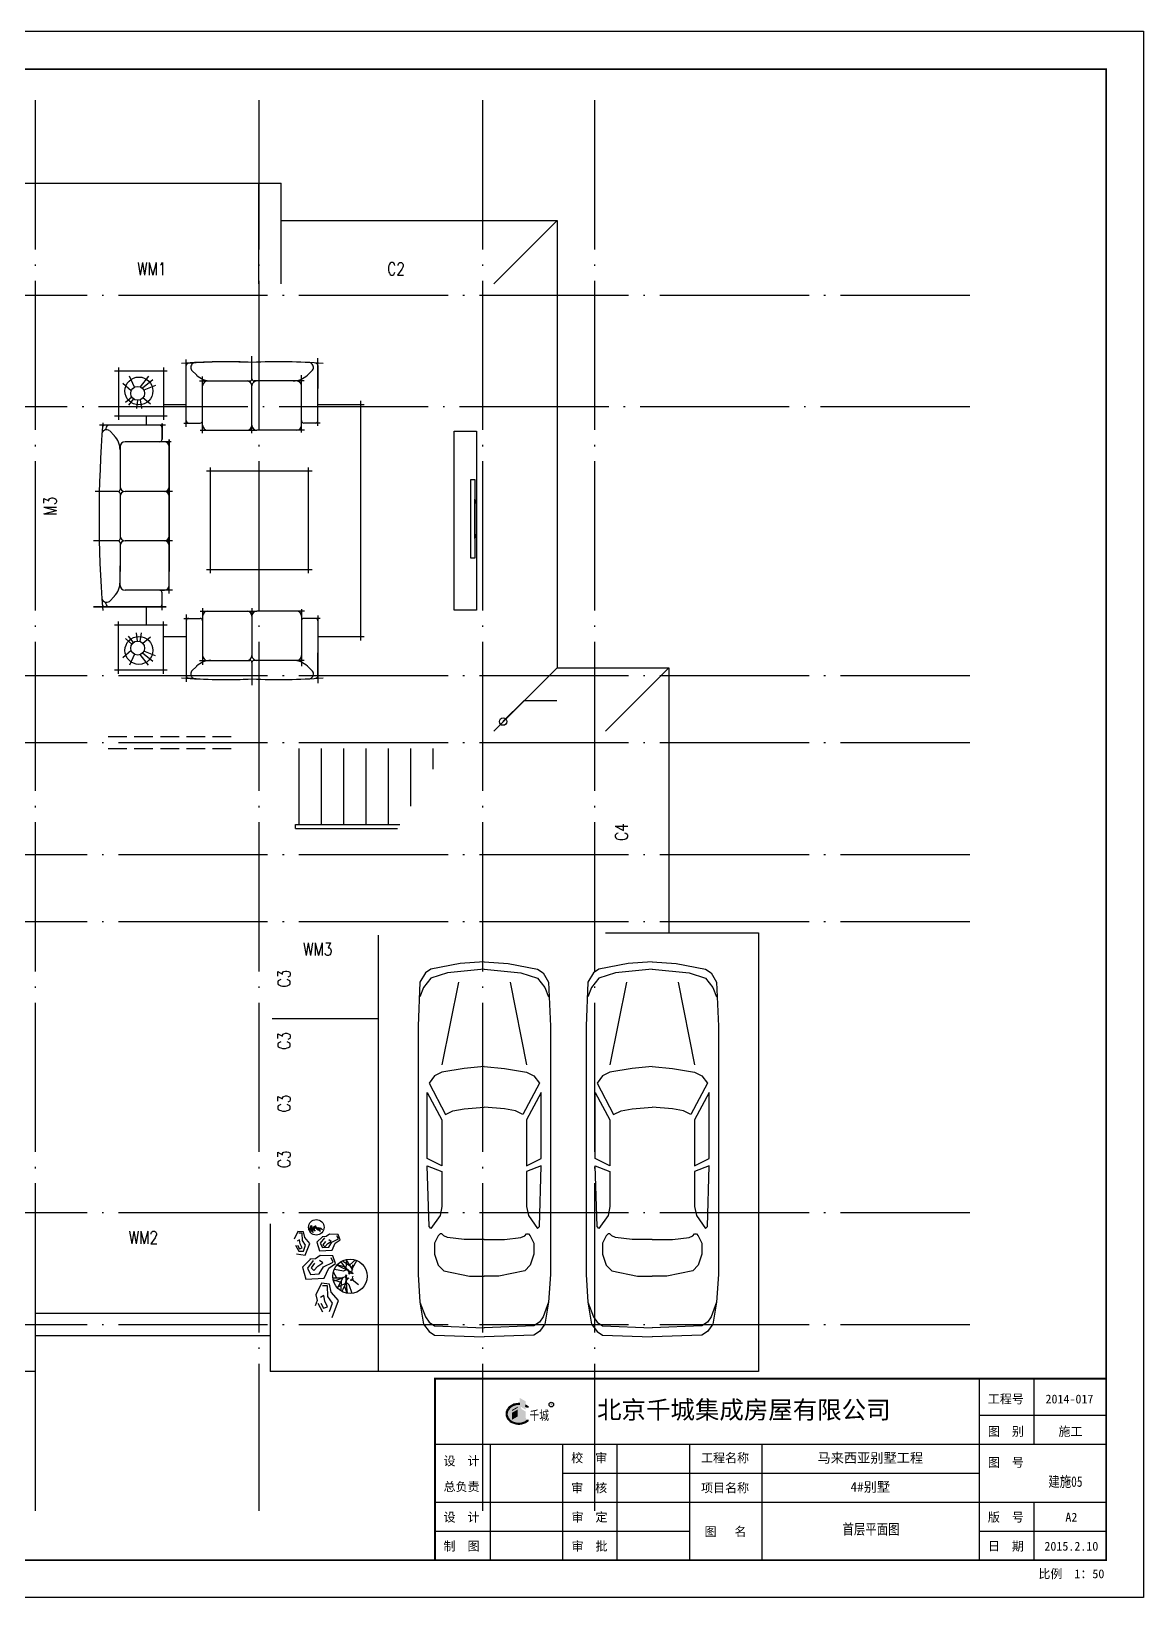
# Model space of a CAD drawing. Extents: x 278352 to 354603, y -396067 to -191104.
# Drawn here: x 339406 to 354321, y -212104 to -191104 of the extents above; entities that cross this region are included whole.
import ezdxf
from ezdxf.enums import TextEntityAlignment as Align

# ---------------------------------------------------------------- set-up
doc = ezdxf.new("R2010")
doc.units = 0
doc.header["$LTSCALE"] = 1000
doc.header["$MEASUREMENT"] = 0
doc.linetypes.add('DASH', pattern=[0.35, 0.25, -0.1])
doc.linetypes.add('DOTE', pattern=[2.42, 2, -0.2, 0.02, -0.2])
for name, color, linetype in [('AXIS', 3, 'Continuous'), ('DOTE', 1, 'DOTE'), ('lg', 5, 'Continuous'), ('mc', 3, 'Continuous'), ('PM-家具', 46, 'Continuous'), ('PUB_TEXT', 7, 'Continuous'), ('PUB_TITLE', 4, 'Continuous'), ('STAIR', 2, 'Continuous'), ('xx', 152, 'Continuous'), ('ysg', 4, 'Continuous'), ('图框', 4, 'Continuous')]:
    doc.layers.add(name, color=color, linetype=linetype)
doc.styles.add('-宋体', font='', dxfattribs={"width": 0.8})
doc.styles.add('_TCH_DIM', font='SIMPLEX', dxfattribs={"bigfont": 'GBCBIG'})
doc.styles.add('HZA', font='', dxfattribs={"width": 0.75})
doc.styles.add('ref_title$0$BS', font='', dxfattribs={"width": 0.7})
doc.styles.get("Standard").update_dxf_attribs({"font": 'gbenor.shx', "bigfont": 'gbcbig.shx'})
doc.styles.get('-宋体').set_extended_font_data('SimSun')
doc.styles.get('HZA').set_extended_font_data('SimSun')
doc.styles.get('ref_title$0$BS').set_extended_font_data('SimSun')

# ---------------------------------------------------------------- blocks, each defined once
blk = doc.blocks.new('A2图框')
h = blk.add_hatch(color=7)
edge = h.paths.add_edge_path()
edge.add_ellipse((426.4, 49.28), major_axis=(3.14, 0), ratio=0.791667, start_angle=85.2198, end_angle=314.9985, ccw=False)
edge.add_line((426.67, 51.76), (426.67, 52.02))
edge.add_spline(control_points=[(426.67, 52.02), (426.61, 52.03), (426.55, 52.03), (426.12, 52.04), (425.74, 52), (425.03, 51.82), (424.69, 51.68), (424.08, 51.32), (423.82, 51.1), (423.39, 50.59), (423.22, 50.3), (423.02, 49.7), (422.98, 49.38), (423.04, 48.76), (423.14, 48.45), (423.45, 47.88), (423.67, 47.62), (424.18, 47.18), (424.49, 46.99), (425.15, 46.71), (425.51, 46.62), (426.25, 46.52), (426.63, 46.53), (427.36, 46.63), (427.72, 46.73), (428.38, 47.03), (428.68, 47.22), (428.96, 47.47), (428.99, 47.5), (429.02, 47.53)], knot_values=[1.492545, 1.492545, 1.492545, 1.492545, 1.545237, 1.545237, 1.879697, 1.879697, 2.214157, 2.214157, 2.548617, 2.548617, 2.883077, 2.883077, 3.217537, 3.217537, 3.551997, 3.551997, 3.886457, 3.886457, 4.220917, 4.220917, 4.555377, 4.555377, 4.889837, 4.889837, 5.224297, 5.224297, 5.558757, 5.558757, 5.599521, 5.599521, 5.599521, 5.599521], degree=3, periodic=0)
edge.add_line((429.02, 47.53), (428.62, 47.53))
h = blk.add_hatch(color=5)
h.paths.add_polyline_path([(426.14, 50.91), (426.14, 51.21), (424.57, 50.31), (424.57, 50.01)])
h.paths.add_polyline_path([(426.14, 50.46), (424.57, 49.55), (424.57, 47.68), (426.14, 48.59)])
h = blk.add_hatch(color=30)
h.paths.add_polyline_path([(428.23, 52.65), (426.67, 53.56), (426.67, 51.32), (428.23, 50.41)])
h.paths.add_polyline_path([(428.23, 49.93), (426.67, 50.83), (426.67, 48.59), (428.23, 47.68)])
h = blk.add_hatch(color=7)
edge = h.paths.add_edge_path()
edge.add_ellipse((426.4, 49.28), major_axis=(-3.14, 0), ratio=0.791667, start_angle=224.9987, end_angle=234.3147, ccw=False)
edge.add_line((428.62, 51.04), (429.02, 51.04))
edge.add_spline(control_points=[(429.02, 51.04), (428.88, 51.18), (428.72, 51.3), (428.45, 51.48), (428.35, 51.54), (428.23, 51.6)], knot_values=[0.683649, 0.683649, 0.683649, 0.683649, 0.876316, 0.876316, 0.994174, 0.994174, 0.994174, 0.994174], degree=3, periodic=0)
edge.add_line((428.23, 51.6), (428.23, 51.3))
for p, q in [((549.93, 58.7), (549.93, 10.05)), ((564.51, 58.7), (564.51, 41.15)), ((564.51, 58.7), (564.51, 41.15)), ((429.02, 47.53), (428.62, 47.53)), ((549.93, 48.93), (583.95, 48.93)), ((403.95, 41.15), (583.95, 41.15)), ((418.72, 41.15), (418.72, 10.05)), ((438.16, 41.15), (438.16, 10.05)), ((452.74, 41.15), (452.74, 10.05)), ((472.18, 41.15), (472.18, 10.05)), ((491.62, 41.15), (491.62, 10.05)), ((438.16, 33.37), (549.93, 33.37)), ((403.95, 25.6), (583.95, 25.6)), ((564.51, 25.6), (564.51, 10.05)), ((403.95, 17.82), (472.18, 17.82)), ((549.93, 17.82), (583.95, 17.82))]:
    blk.add_line(p, q)
at = {"color": 7}
blk.add_line((429.02, 51.04), (428.62, 51.04), dxfattribs=at)
blk.add_lwpolyline([(0, 420), (594, 420), (594, 0), (0, 0)], close=True)
at = {"const_width": 0.5}
for points in [[(583.95, 409.85), (20, 409.85), (20, 10.05), (583.95, 10.05), (583.95, 409.85)], [(583.95, 58.7), (403.95, 58.7), (403.95, 10.05)]]:
    blk.add_lwpolyline(points, dxfattribs=at)
blk.add_ellipse((426.4, 49.28), major_axis=(3.14, 0), ratio=0.791667, start_param=1.487366, end_param=5.497761)
at = {"color": 30}
blk.add_ellipse((426.4, 49.28), major_axis=(-3.14, 0), ratio=0.791667, start_param=3.926967, end_param=4.089562, dxfattribs=at)
at = {"color": 0, "lineweight": -3}
blk.add_ellipse((435.15, 51.78), major_axis=(-0.622, 0.001), ratio=1, start_param=3.142848, end_param=9.426033, dxfattribs=at)
blk.add_open_spline([(426.67, 52.02), (426.61, 52.03), (426.55, 52.03), (426.12, 52.04), (425.74, 52), (425.03, 51.82), (424.69, 51.68), (424.08, 51.32), (423.82, 51.1), (423.39, 50.59), (423.22, 50.3), (423.02, 49.7), (422.98, 49.38), (423.04, 48.76), (423.14, 48.45), (423.45, 47.88), (423.67, 47.62), (424.18, 47.18), (424.49, 46.99), (425.15, 46.71), (425.51, 46.62), (426.25, 46.52), (426.63, 46.53), (427.36, 46.63), (427.72, 46.73), (428.38, 47.03), (428.68, 47.22), (428.96, 47.47), (428.99, 47.5), (429.02, 47.53)], degree=3, knots=[1.492545, 1.492545, 1.492545, 1.492545, 1.545237, 1.545237, 1.879697, 1.879697, 2.214157, 2.214157, 2.548617, 2.548617, 2.883077, 2.883077, 3.217537, 3.217537, 3.551997, 3.551997, 3.886457, 3.886457, 4.220917, 4.220917, 4.555377, 4.555377, 4.889837, 4.889837, 5.224297, 5.224297, 5.558757, 5.558757, 5.599521, 5.599521, 5.599521, 5.599521])
at = {"color": 7}
blk.add_open_spline([(429.02, 51.04), (428.88, 51.18), (428.72, 51.3), (428.45, 51.48), (428.35, 51.54), (428.23, 51.6)], degree=3, knots=[0.6836492, 0.6836492, 0.6836492, 0.6836492, 0.8763165, 0.8763165, 0.9941736, 0.9941736, 0.9941736, 0.9941736], dxfattribs=at)
at = {"color": 0, "lineweight": -3, "style": 'HZA', "width": 0.75}
blk.add_text('千城', height=2.535, dxfattribs=at).set_placement((429.33, 47.61))
at = {"color": 0, "lineweight": -3}
blk.add_text('R', height=0.684, dxfattribs=at).set_placement((434.85, 51.47))
at = {"color": 0, "lineweight": -3, "insert": (447.42, 52.78), "char_height": 4.8092, "attachment_point": 1}
blk.add_mtext_dynamic_manual_height_columns('{\\fYouYuan|b1|i0|c134|p49;北京千城集成房屋有限公司}', width=4162.4171, gutter_width=1750, heights=[0], dxfattribs=at)
at = {"layer": 'PUB_TITLE', "color": 0, "style": 'ref_title$0$BS'}
for s, p in [('工程号', (552.22, 52.08)), ('图  别', (552.22, 43.38)), ('设  计', (406.25, 35.45)), ('校  审', (440.47, 36.27)), ('工程名称', (475.3, 36.27)), ('图  号', (552.22, 35.07)), ('总负责', (406.25, 28.54)), ('审  核', (440.47, 28.24)), ('项目名称', (475.3, 28.24)), ('设  计', (406.25, 20.38)), ('审  定', (440.56, 20.38)), ('版  号', (552.22, 20.38)), ('图   名', (476.23, 16.51)), ('制  图', (406.25, 12.6)), ('审  批', (440.56, 12.6)), ('日  期', (552.22, 12.6))]:
    blk.add_text(s, height=2.362, dxfattribs=at).set_placement(p)
for s, height, p in [('2014-017', 2.362, (574.1, 52.08)), ('施工', 2.362, (574.36, 43.38)), ('马来西亚别墅工程', 2.599, (520.7, 36.17)), ('4#别墅', 2.599, (520.7, 28.39)), ('A2', 2.362, (574.61, 20.38)), ('2015.2.10', 2.362, (574.61, 12.6)), ('比例  1：50', 2.362, (574.61, 5.2))]:
    blk.add_text(s, height=height, dxfattribs=at).set_placement(p, align=Align.CENTER)
blk = doc.blocks.new('eeff')
for points in [[(61319, 29593), (61369, 29593), (61369, 28541), (61319, 28541)], [(61369, 29330), (61393, 29267), (61393, 28867), (61369, 28804)]]:
    blk.add_lwpolyline(points, close=True)
blk = doc.blocks.new('dsdf')
blk.add_lwpolyline([(61115, 30242), (61415, 30242), (61415, 27842), (61115, 27842)], close=True)
blk.add_blockref('eeff', (22, 0))
blk = doc.blocks.new('che')
at = {"linetype": 'Continuous'}
for p, q in [((-548, 3390), (-599, 3304)), ((-497, 3424), (-548, 3390)), ((-223, 3476), (-497, 3424)), ((-342, 3390), (-497, 3339)), ((0, 3424), (-342, 3390)), ((0, 3493), (-223, 3476)), ((0, 3493), (223, 3476)), ((0, 3424), (342, 3390)), ((223, 3476), (497, 3424)), ((342, 3390), (497, 3339)), ((497, 3424), (548, 3390)), ((548, 3390), (599, 3304)), ((-599, 3304), (-616, 2893)), ((-565, 3253), (-599, 3167)), ((-497, 3339), (-565, 3253)), ((-240, 3304), (-394, 2534)), ((240, 3304), (394, 2534)), ((497, 3339), (565, 3253)), ((565, 3253), (599, 3167)), ((599, 3304), (616, 2893)), ((-616, 2893), (-616, 582)), ((616, 2893), (616, 582)), ((-188, 2500), (-394, 2465)), ((0, 2517), (-188, 2500)), ((0, 2517), (188, 2500)), ((188, 2500), (394, 2465)), ((-462, 2431), (-514, 2363)), ((-514, 2363), (-360, 2072)), ((-394, 2465), (-462, 2431)), ((514, 2363), (360, 2072)), ((394, 2465), (462, 2431)), ((462, 2431), (514, 2363)), ((-531, 2277), (-394, 2020)), ((-531, 1661), (-531, 2277)), ((531, 2277), (394, 2020)), ((531, 1661), (531, 2277)), ((-360, 2072), (-291, 2106)), ((-291, 2106), (-188, 2123)), ((-188, 2123), (0, 2140)), ((188, 2123), (0, 2140)), ((291, 2106), (188, 2123)), ((360, 2072), (291, 2106)), ((-394, 2020), (-394, 1592)), ((394, 2020), (394, 1592)), ((-394, 1592), (-531, 1661)), ((394, 1592), (531, 1661)), ((-514, 1027), (-531, 1592)), ((-531, 1592), (-394, 1541)), ((-394, 1541), (-394, 1216)), ((531, 1592), (394, 1541)), ((394, 1541), (394, 1216)), ((514, 1027), (531, 1592)), ((-394, 1216), (-411, 1130)), ((394, 1216), (411, 1130)), ((-497, 1010), (-514, 1027)), ((-411, 1130), (-497, 1010)), ((411, 1130), (497, 1010)), ((497, 1010), (514, 1027)), ((-428, 942), (-462, 873)), ((-411, 959), (-428, 942)), ((-394, 959), (-411, 959)), ((-377, 942), (-394, 959)), ((-342, 925), (-377, 942)), ((-188, 907), (-342, 925)), ((0, 907), (-188, 907)), ((0, 907), (188, 907)), ((188, 907), (342, 925)), ((342, 925), (377, 942)), ((377, 942), (394, 959)), ((394, 959), (411, 959)), ((411, 959), (428, 942)), ((428, 942), (462, 873)), ((-462, 873), (-462, 770)), ((-462, 770), (-428, 668)), ((462, 770), (428, 668)), ((462, 873), (462, 770)), ((-428, 668), (-377, 616)), ((-377, 616), (-137, 565)), ((377, 616), (137, 565)), ((428, 668), (377, 616)), ((-616, 582), (-599, 325)), ((-137, 565), (0, 565)), ((137, 565), (0, 565)), ((616, 582), (599, 325)), ((-599, 325), (-548, 188)), ((-599, 325), (-565, 120)), ((599, 325), (548, 188)), ((599, 325), (565, 120)), ((-548, 188), (-514, 137)), ((548, 188), (514, 137)), ((-565, 120), (-514, 51)), ((-514, 137), (-462, 103)), ((-514, 51), (-462, 17)), ((-462, 103), (0, 86)), ((-462, 17), (0, 0)), ((462, 103), (0, 86)), ((462, 17), (0, 0)), ((514, 137), (462, 103)), ((514, 51), (462, 17)), ((565, 120), (514, 51))]:
    blk.add_line(p, q, dxfattribs=at)

msp = doc.modelspace()

# ---------------------------------------------------------------- linework, layer by layer
at = {"layer": 'DOTE'}
for p, q in [((339456, -192029), (339456, -210940)), ((342456, -192029), (342456, -210940)), ((345456, -192029), (345456, -210940)), ((346956, -192029), (346956, -210940)), ((326054, -194640), (351988, -194640)), ((351988, -196140), (326054, -196140)), ((326054, -199740), (351988, -199740)), ((326054, -200640), (351988, -200640)), ((326054, -202140), (351988, -202140)), ((326054, -203040), (351988, -203040)), ((326054, -206940), (351988, -206940)), ((326054, -208440), (351988, -208440))]:
    msp.add_line(p, q, dxfattribs=at)
at = {"layer": 'lg'}
for p, q in [((330956, -193140), (342756, -193140)), ((342456, -194489), (342456, -193140)), ((342756, -194489), (342756, -193140)), ((345607, -194489), (346456, -193640)), ((345607, -200489), (346456, -199640)), ((347107, -200489), (347956, -199640)), ((344056, -203221), (344056, -209070)), ((347107, -203191), (349156, -203191)), ((349156, -203191), (349156, -209070)), ((342637, -204340), (344056, -204340)), ((339456, -207121), (339456, -209070)), ((342607, -207091), (342607, -209070)), ((339456, -208290), (342607, -208290)), ((339456, -208590), (342607, -208590)), ((339456, -209070), (328505, -209070)), ((349156, -209070), (342607, -209070))]:
    msp.add_line(p, q, dxfattribs=at)
msp.add_lwpolyline([(342756, -193640), (346456, -193640), (346456, -199640), (347956, -199640), (347956, -203191)], dxfattribs=at)
at = {"layer": 'PM-家具'}
for p, q in [((341483, -196406), (341483, -195506)), ((342364, -195764), (342363, -195459)), ((343248, -196395), (343248, -195486)), ((341228, -195660), (340523, -195660)), ((340573, -195610), (340573, -196315)), ((341178, -195610), (341178, -196315)), ((341483, -195966), (341483, -195584)), ((341623, -195714), (341554, -195647)), ((343028, -196481), (343028, -195714)), ((343108, -195714), (343177, -195647)), ((343248, -195584), (343248, -195894)), ((340744, -195925), (340633, -195825)), ((340790, -195874), (340720, -195726)), ((340975, -195726), (340866, -195871)), ((341034, -195779), (340896, -195890)), ((341073, -195854), (340916, -195917)), ((341659, -195792), (342337, -195792)), ((341703, -196492), (341703, -195731)), ((342364, -196490), (342364, -195858)), ((343066, -195792), (342392, -195792)), ((340753, -196008), (340670, -196083)), ((340775, -196032), (340709, -196118)), ((340829, -196051), (340818, -196161)), ((340864, -196046), (340883, -196160)), ((341003, -196105), (340903, -196018)), ((343248, -196108), (343871, -196108)), ((343821, -196058), (343821, -199273)), ((341228, -196265), (340523, -196265)), ((341203, -196386), (340319, -196386)), ((341127, -196386), (340388, -196386)), ((340405, -196430), (340405, -196446)), ((340519, -196526), (340452, -196457)), ((341160, -196573), (341160, -196364)), ((341160, -196364), (341160, -196573)), ((341452, -196356), (341670, -196356)), ((341668, -196452), (342428, -196452)), ((343070, -196452), (342430, -196452)), ((343281, -196356), (343061, -196356)), ((340596, -196672), (340596, -197247)), ((341280, -196606), (340662, -196606)), ((341190, -196606), (341127, -196606)), ((341256, -197602), (341256, -196576)), ((341256, -196576), (341256, -197353)), ((341803, -196951), (341803, -198371)), ((343123, -198371), (343123, -196951)), ((343173, -197001), (341753, -197001)), ((340569, -197274), (340261, -197274)), ((340596, -197302), (340596, -197907)), ((341298, -197274), (340662, -197274)), ((341256, -197340), (341256, -198028)), ((341256, -198643), (341256, -197602)), ((340569, -197934), (340239, -197934)), ((340596, -197962), (340596, -198346)), ((341298, -197934), (340662, -197934)), ((341256, -198000), (341256, -198346)), ((340596, -198533), (340596, -198269)), ((341256, -198643), (341256, -198269)), ((341753, -198321), (343173, -198321)), ((341298, -198599), (340662, -198599)), ((341127, -198599), (341190, -198599)), ((341160, -198864), (341160, -198632)), ((341160, -198864), (341160, -198632)), ((340241, -198819), (341216, -198819)), ((341216, -198819), (340241, -198819)), ((340405, -198775), (340405, -198758)), ((340519, -198679), (340452, -198747)), ((341703, -198838), (341703, -199600)), ((342364, -198840), (342364, -199473)), ((343028, -198850), (343028, -199616)), ((341228, -199065), (340523, -199065)), ((340573, -199720), (340573, -199015)), ((341178, -199720), (341178, -199015)), ((341452, -198975), (341670, -198975)), ((341483, -198924), (341483, -199824)), ((341668, -198879), (342428, -198879)), ((343070, -198879), (342430, -198879)), ((343281, -198975), (343061, -198975)), ((343248, -198935), (343248, -199845)), ((340753, -199323), (340670, -199247)), ((340775, -199298), (340709, -199213)), ((340829, -199279), (340818, -199169)), ((340864, -199285), (340883, -199170)), ((341003, -199226), (340903, -199312)), ((343871, -199223), (343248, -199223)), ((340744, -199405), (340633, -199505)), ((340790, -199456), (340720, -199604)), ((340975, -199604), (340866, -199460)), ((341034, -199551), (340896, -199441)), ((341073, -199477), (340916, -199414)), ((341483, -199364), (341483, -199747)), ((343248, -199747), (343248, -199436)), ((341228, -199670), (340523, -199670)), ((341623, -199616), (341554, -199683)), ((341659, -199539), (342337, -199539)), ((342364, -199566), (342363, -199871)), ((343066, -199539), (342392, -199539)), ((343108, -199616), (343177, -199683)), ((342981, -207193, -17862), (342928, -207300, -17862)), ((343057, -207200, -17862), (342981, -207193, -17862)), ((343037, -207216, -17862), (342991, -207216, -17862)), ((343040, -207315, -17862), (343037, -207216, -17862)), ((343072, -207276, -17862), (343057, -207200, -17862)), ((343310, -207267, -17862), (343236, -207340, -17862)), ((343358, -207264, -17862), (343305, -207267, -17862)), ((343402, -207230, -17862), (343358, -207264, -17862)), ((343521, -207235, -17862), (343402, -207230, -17862)), ((343523, -207295, -17862), (343504, -207254, -17862)), ((343545, -207307, -17862), (343521, -207235, -17862)), ((342947, -207380, -17862), (342991, -207460, -17862)), ((343003, -207307, -17862), (342972, -207325, -17862)), ((342973, -207378, -17862), (343000, -207426, -17862)), ((342991, -207460, -17862), (343054, -207457, -17862)), ((343000, -207426, -17862), (343036, -207412, -17862)), ((343011, -207361, -17862), (343003, -207307, -17862)), ((343036, -207412, -17862), (343011, -207361, -17862)), ((343084, -207378, -17862), (343040, -207315, -17862)), ((343054, -207457, -17862), (343084, -207378, -17862)), ((343140, -207354, -17862), (343072, -207276, -17862)), ((343079, -207513, -17862), (343140, -207354, -17862)), ((343236, -207340, -17862), (343268, -207455, -17862)), ((343268, -207455, -17862), (343438, -207446, -17862)), ((343336, -207280, -17862), (343281, -207352, -17862)), ((343281, -207352, -17862), (343310, -207409, -17862)), ((343310, -207409, -17862), (343394, -207404, -17862)), ((343349, -207330, -17862), (343316, -207374, -17862)), ((343316, -207374, -17862), (343343, -207401, -17862)), ((343343, -207401, -17862), (343380, -207358, -17862)), ((343380, -207358, -17862), (343425, -207328, -17862)), ((343394, -207404, -17862), (343434, -207339, -17862)), ((343425, -207328, -17862), (343397, -207307, -17862)), ((343434, -207339, -17862), (343523, -207295, -17862)), ((343438, -207446, -17862), (343482, -207352, -17862)), ((343482, -207352, -17862), (343545, -207307, -17862)), ((342961, -207496, -17862), (343079, -207513, -17862)), ((343147, -207567, -17862), (343042, -207672, -17862)), ((343042, -207672, -17862), (343088, -207836, -17862)), ((343185, -207586, -17862), (343107, -207689, -17862)), ((343107, -207689, -17862), (343147, -207770, -17862)), ((343217, -207562, -17862), (343141, -207567, -17862)), ((343279, -207515, -17862), (343217, -207562, -17862)), ((343267, -207763, -17862), (343325, -207670, -17862)), ((343449, -207521, -17862), (343279, -207515, -17862)), ((343325, -207670, -17862), (343451, -207608, -17862)), ((343331, -207823, -17862), (343394, -207689, -17862)), ((343394, -207689, -17862), (343484, -207625, -17862)), ((343451, -207608, -17862), (343425, -207548, -17862)), ((343484, -207625, -17862), (343449, -207521, -17862)), ((343576, -207681, -17862), (343501, -207648, -17862)), ((343601, -207667, -17862), (343503, -207643, -17862)), ((343573, -207620, -17862), (343558, -207598, -17862)), ((343617, -207684, -17862), (343573, -207620, -17862)), ((343689, -207737, -17862), (343576, -207681, -17862)), ((343658, -207718, -17862), (343601, -207667, -17862)), ((343654, -207721, -17862), (343617, -207684, -17862)), ((343715, -207707, -17862), (343628, -207570, -17862)), ((343703, -207746, -17862), (343718, -207641, -17862)), ((343088, -207836, -17862), (343331, -207823, -17862)), ((343147, -207770, -17862), (343267, -207763, -17862)), ((343297, -207890, -17862), (343222, -208044, -17862)), ((343405, -207901, -17862), (343297, -207890, -17862)), ((343592, -207727, -17862), (343471, -207704, -17862)), ((343631, -207711, -17862), (343592, -207727, -17862)), ((343623, -207852, -17862), (343607, -207927, -17862)), ((343628, -207854, -17862), (343615, -207905, -17862)), ((343619, -207812, -17862), (343628, -207804, -17862)), ((343631, -207815, -17862), (343619, -207812, -17862)), ((343621, -207786, -17862), (343625, -207778, -17862)), ((343627, -207792, -17862), (343621, -207786, -17862)), ((343646, -207819, -17862), (343623, -207852, -17862)), ((343624, -207816, -17862), (343633, -207941, -17862)), ((343625, -207778, -17862), (343635, -207784, -17862)), ((343638, -207784, -17862), (343627, -207792, -17862)), ((343628, -207804, -17862), (343638, -207805, -17862)), ((343649, -207823, -17862), (343628, -207854, -17862)), ((343636, -207810, -17862), (343631, -207815, -17862)), ((343631, -207879, -17862), (343664, -207904, -17862)), ((343646, -207819, -17862), (343652, -207811, -17862)), ((343651, -207825, -17862), (343646, -207819, -17862)), ((343659, -207824, -17862), (343651, -207825, -17862)), ((343670, -207755, -17862), (343654, -207721, -17862)), ((343655, -207813, -17862), (343659, -207824, -17862)), ((343676, -207754, -17862), (343658, -207718, -17862)), ((343664, -207762, -17862), (343667, -207756, -17862)), ((343676, -207765, -17862), (343664, -207762, -17862)), ((343667, -207756, -17862), (343676, -207754, -17862)), ((343676, -207754, -17862), (343679, -207764, -17862)), ((343686, -207743, -17862), (343695, -207734, -17862)), ((343688, -207750, -17862), (343686, -207743, -17862)), ((343697, -207746, -17862), (343691, -207754, -17862)), ((343691, -207837, -17862), (343703, -207842, -17862)), ((343692, -207850, -17862), (343692, -207839, -17862)), ((343700, -207850, -17862), (343692, -207850, -17862)), ((343695, -207734, -17862), (343697, -207746, -17862)), ((343703, -207842, -17862), (343700, -207850, -17862)), ((343707, -207807, -17862), (343715, -207798, -17862)), ((343717, -207812, -17862), (343707, -207810, -17862)), ((343708, -207751, -17862), (343717, -207749, -17862)), ((343710, -207764, -17862), (343708, -207751, -17862)), ((343713, -207835, -17862), (343709, -207826, -17862)), ((343710, -207840, -17862), (343793, -207906, -17862)), ((343721, -207757, -17862), (343711, -207762, -17862)), ((343724, -207839, -17862), (343713, -207835, -17862)), ((343714, -207825, -17862), (343721, -207826, -17862)), ((343715, -207798, -17862), (343719, -207804, -17862)), ((343222, -208044, -17862), (343240, -208119, -17862)), ((343377, -207924, -17862), (343312, -207923, -17862)), ((343382, -208065, -17862), (343377, -207924, -17862)), ((343444, -208155, -17862), (343382, -208065, -17862)), ((343428, -208009, -17862), (343405, -207901, -17862)), ((343524, -208121, -17862), (343428, -208009, -17862)), ((343581, -207975, -17862), (343570, -207998, -17862)), ((343615, -207905, -17862), (343581, -207975, -17862)), ((343607, -207927, -17862), (343636, -208023, -17862)), ((343633, -207941, -17862), (343641, -208023, -17862)), ((343664, -207904, -17862), (343705, -208021, -17862)), ((343240, -208119, -17862), (343214, -208191, -17862)), ((343249, -208158, -17862), (343311, -208272, -17862)), ((343402, -208267, -17862), (343444, -208155, -17862)), ((343438, -208348, -17862), (343524, -208121, -17862))]:
    msp.add_line(p, q, dxfattribs=at)
for points in [[(341178, -196108), (341483, -196108)], [(340951, -196386), (340951, -196265)], [(340951, -199065), (340951, -198819)], [(341483, -199223), (341182, -199223)]]:
    msp.add_lwpolyline(points, dxfattribs=at)
at = {"layer": 'PM-家具', "elevation": -17862}
for points in [[(343129, -207171), (343138, -207145), (343152, -207142), (343148, -207154), (343129, -207170)], [(343171, -207162), (343157, -207159), (343133, -207179), (343160, -207170), (343173, -207163)], [(343146, -207145), (343153, -207121), (343162, -207116), (343160, -207131), (343147, -207145)], [(343151, -207145), (343149, -207157), (343157, -207180), (343161, -207158), (343153, -207143)], [(343153, -207141), (343162, -207138), (343185, -207168), (343166, -207154), (343155, -207143)], [(343154, -207195), (343161, -207172), (343169, -207167), (343167, -207181), (343155, -207195)], [(343163, -207122), (343161, -207135), (343175, -207158), (343173, -207136), (343165, -207123)], [(343170, -207173), (343168, -207186), (343183, -207209), (343181, -207187), (343172, -207174)], [(343170, -207171), (343178, -207161), (343191, -207165), (343210, -207189), (343187, -207169), (343172, -207170)], [(343209, -207134), (343193, -207133), (343180, -207156), (343210, -207134)], [(343209, -207136), (343198, -207146), (343199, -207163), (343208, -207152), (343209, -207135)], [(343209, -207136), (343226, -207142), (343244, -207168), (343221, -207151), (343210, -207139)], [(343213, -207116), (343211, -207130), (343226, -207153), (343224, -207131), (343215, -207117)], [(343269, -207149), (343254, -207146), (343231, -207166), (343257, -207156), (343271, -207150)], [(343252, -207182), (343258, -207158), (343267, -207153), (343265, -207168), (343253, -207182)], [(343268, -207159), (343266, -207173), (343280, -207195), (343278, -207174), (343270, -207160)], [(343268, -207157), (343275, -207148), (343289, -207152), (343308, -207175), (343284, -207155), (343270, -207156)], [(343203, -207618), (343157, -207682), (343195, -207720), (343247, -207659), (343313, -207616), (343272, -207586)], [(343686, -207663), (343686, -207663), (343578, -207592), (343578, -207592)], [(343628, -207687), (343626, -207686), (343637, -207568)], [(343677, -207641), (343753, -207577), (343753, -207577)], [(343712, -207685), (343771, -207583)], [(343568, -207822), (343450, -207822)], [(343547, -207874), (343454, -207841), (343454, -207841)], [(343501, -207819), (343501, -207819), (343458, -207741)], [(343625, -207799), (343527, -207838), (343460, -207861), (343460, -207861)], [(343611, -207893), (343611, -207896), (343504, -207945)], [(343586, -207808), (343586, -207808), (343510, -207952)], [(343562, -207856), (343562, -207856), (343554, -207984), (343554, -207984)], [(343286, -208155), (343325, -208223), (343375, -208203), (343341, -208131), (343328, -208054), (343284, -208078)]]:
    msp.add_lwpolyline(points, dxfattribs=at)
at = {"layer": 'PM-家具'}
for centre, radius in [((340848, -195926), 187), ((340832, -195958), 93.5), ((340848, -199405), 187), ((340832, -199373), 93.5), ((343227, -207139, -17862), 104), ((343679, -207795, -17862), 231)]:
    msp.add_circle(centre, radius, dxfattribs=at)
for centre, radius, start, end in [((342002, -203559), 8023, 87.4076, 94.1716), ((341510, -195584), 27.5, 94.741, 180), ((341510, -195584), 27.5, 94.741, 180), ((342033, -201884), 6349, 87.0039, 94.741), ((341608, -195611), 65.1, 112.3774, 214.0877), ((341814, -195517), 275, 225.8725, 270), ((342730, -203690), 8155, 85.8651, 92.5668), ((342731, -203648), 8113, 85.8529, 92.5893), ((342916, -195517), 275, 270, 314.1275), ((343123, -195611), 65.1, 325.9059, 67.6382), ((343220, -195584), 27.5, 0, 85.259), ((343220, -195584), 27.5, 0, 85.259), ((341769, -195858), 66, 90, 180), ((342298, -195858), 66, 0, 90), ((342337, -195764), 27.5, 270, 0), ((342392, -195764), 27.5, 180, 270), ((342430, -195858), 66, 90, 180), ((342962, -195858), 66, 0, 90), ((341516, -196323), 33, 180, 270), ((341670, -196323), 33, 270, 0), ((343061, -196323), 33, 180, 270), ((343215, -196323), 33, 270, 0), ((355822, -197617), 15508, 175.3329, 184.6264), ((340415, -196511), 65.1, 55.9066, 157.5752), ((340388, -196413), 27.5, 90, 175.259), ((340388, -196413), 27.5, 90, 175.259), ((340449, -196430), 44, 90, 180), ((340321, -196717), 275, 0, 44.1275), ((341127, -196419), 33, 0, 90), ((341127, -196419), 33, 0, 90), ((341769, -196386), 66, 180, 270), ((342298, -196386), 66, 270, 0), ((342430, -196386), 66, 180, 270), ((342962, -196386), 66, 270, 0), ((340662, -196672), 66, 90, 180), ((341127, -196573), 33, 270, 0), ((341127, -196573), 33, 270, 0), ((341190, -196672), 66, 0, 90), ((341190, -196672), 66, 0, 90), ((340569, -197247), 27.5, 270, 0), ((340569, -197302), 27.5, 0, 90), ((340662, -197208), 66, 180, 270), ((340662, -197340), 66, 90, 180), ((341190, -197208), 66, 270, 0), ((341190, -197340), 66, 0, 90), ((340569, -197907), 27.5, 270, 0), ((340569, -197962), 27.5, 0, 90), ((340662, -197868), 66, 180, 270), ((340662, -198000), 66, 90, 180), ((341190, -197868), 66, 270, 0), ((341190, -198000), 66, 0, 90), ((340321, -198487), 275, 315.8725, 0), ((340662, -198533), 66, 180, 270), ((341127, -198632), 33, 0, 90), ((341127, -198632), 33, 0, 90), ((341190, -198533), 66, 270, 0), ((341190, -198533), 66, 270, 0), ((340415, -198691), 67.8, 204.3153, 303.0165), ((340390, -198786), 32.4, 192.9725, 266.668), ((340388, -198791), 27.5, 184.741, 270), ((340449, -198775), 44, 180, 270), ((341127, -198786), 33, 270, 0), ((341127, -198786), 33, 270, 0), ((341516, -199008), 33, 90, 180), ((341670, -199008), 33, 0, 90), ((341769, -198945), 66, 90, 180), ((342298, -198945), 66, 0, 90), ((342430, -198945), 66, 90, 180), ((342962, -198945), 66, 0, 90), ((343061, -199008), 33, 90, 180), ((343215, -199008), 33, 0, 90), ((341769, -199473), 66, 180, 270), ((342298, -199473), 66, 270, 0), ((342430, -199473), 66, 180, 270), ((342962, -199473), 66, 270, 0), ((341608, -199720), 65.1, 145.9123, 247.6226), ((341814, -199814), 275, 90, 134.1275), ((342337, -199566), 27.5, 0, 90), ((342392, -199566), 27.5, 90, 180), ((342916, -199814), 275, 45.8725, 90), ((343123, -199720), 65.1, 292.3618, 34.0941), ((342002, -191772), 8023, 265.8284, 272.5924), ((341510, -199747), 27.5, 180, 265.259), ((341510, -199747), 27.5, 180, 265.259), ((342033, -193447), 6349, 265.259, 272.9961), ((342730, -191640), 8155, 267.4332, 274.1349), ((342731, -191682), 8113, 267.4107, 274.1471), ((343220, -199747), 27.5, 274.741, 0), ((343220, -199747), 27.5, 274.741, 0)]:
    msp.add_arc(centre, radius, start, end, dxfattribs=at)
at = {"layer": 'PUB_TEXT'}
msp.add_lwpolyline([(346454, -200079), (346008, -200079), (345729, -200359)], dxfattribs=at)
at = {"layer": 'STAIR'}
for p, q in [((342996, -201740), (342996, -200720)), ((343296, -201740), (343296, -200720)), ((343596, -201740), (343596, -200720)), ((343896, -201740), (343896, -200720)), ((344196, -201740), (344196, -200720)), ((344496, -201494), (344496, -200720)), ((344796, -200998), (344796, -200720)), ((342946, -201790), (342946, -201740)), ((342946, -201740), (344347, -201740)), ((342946, -201790), (344317, -201790))]:
    msp.add_line(p, q, dxfattribs=at)
at = {"layer": 'xx', "linetype": 'DASH'}
for p, q in [((340436, -200560), (342156, -200560)), ((340436, -200720), (342156, -200720))]:
    msp.add_line(p, q, dxfattribs=at)
at = {"layer": 'ysg'}
msp.add_circle((345732, -200359), 50, dxfattribs=at)

# ---------------------------------------------------------------- block references
at = {"layer": 'PM-家具'}
msp.add_blockref('dsdf', (283960, -226707), dxfattribs=at)
at = {"layer": 'PM-家具', "yscale": 1.439999999129213, "zscale": 1.439999999129213}
for p, xscale in [((345479, -208609), 1.439999999129213), ((347732, -208609), -1.439999999129213)]:
    msp.add_blockref('che', p, dxfattribs=dict(at, xscale=xscale))
at = {"layer": '图框', "xscale": 50, "yscale": 50, "zscale": 50}
msp.add_blockref('A2图框', (324621, -212104), dxfattribs=at)

# ---------------------------------------------------------------- texts
at = {"layer": 'AXIS', "style": '-宋体', "width": 0.8}
for s, p in [('建施05', (353272, -210548)), ('首层平面图', (350665, -211186))]:
    msp.add_text(s, height=140, dxfattribs=at).set_placement(p, align=Align.MIDDLE_CENTER)
at = {"layer": 'mc', "style": '_TCH_DIM', "width": 0.8}
for s, p in [('WM1', (340825, -194373)), ('C2', (344178, -194373)), ('WM3', (343049, -203496)), ('WM2', (340712, -207359))]:
    msp.add_text(s, height=168.8, dxfattribs=at).set_placement(p)
for s, p in [('M3', (339744, -197598)), ('C4', (347403, -201958)), ('C3', (342878, -203923)), ('C3', (342878, -204758)), ('C3', (342878, -205598)), ('C3', (342878, -206345))]:
    msp.add_text(s, height=168.8, rotation=90, dxfattribs=at).set_placement(p)

doc.saveas('drawing.dxf')
